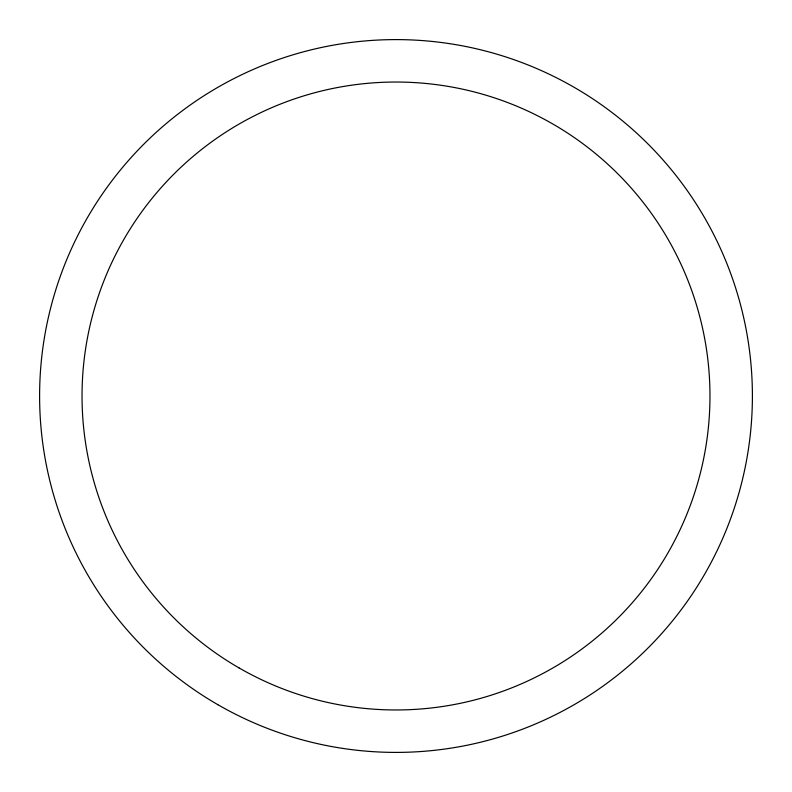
<?xml version="1.0" encoding="UTF-8"?>
<svg xmlns="http://www.w3.org/2000/svg" width="792" height="792" viewBox="0 0 792 792"><rect width="100%" height="100%" fill="white"/><g stroke="black" fill="none" stroke-linecap="round" stroke-linejoin="round"><path stroke-width="1.19" d="M239.016 667.904A313.969 313.969 0 0 0 709.969 396A313.969 313.969 0 0 0 239.016 124.096A313.969 313.969 0 0 0 239.016 667.904M217.8 704.652A356.4 356.4 0 0 0 752.4 396A356.4 356.4 0 0 0 217.8 87.348A356.4 356.4 0 0 0 217.8 704.652"/></g></svg>
